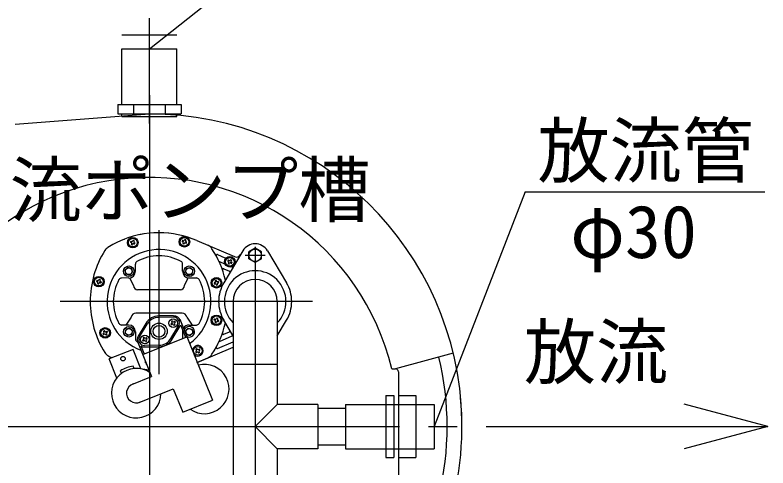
# Model space of a CAD drawing. Units: millimetres, scale not verified. Extents: x -8093 to 8093, y -5792 to 5792.
# Drawn here: x -4501 to -3718, y 1043 to 1514 of the extents above; entities that cross this region are included whole.
import ezdxf
from ezdxf.enums import TextEntityAlignment as Align

# ---------------------------------------------------------------- set-up
doc = ezdxf.new("R2010")
doc.units = ezdxf.units.MM
doc.header["$LTSCALE"] = 30
doc.linetypes.add('LONG_CHAIN', pattern=[21, 18, -1, 1, -1])
doc.layers.add('0-1_00クル-フ-0躯体', color=3, linetype='Continuous', lineweight=25)
doc.styles.add('ＭＳ ゴシック', font='')
doc.styles.get('ＭＳ ゴシック').set_extended_font_data('MS Gothic')

msp = doc.modelspace()

# ---------------------------------------------------------------- linework, layer by layer
at = {"layer": '0-1_00クル-フ-0躯体', "linetype": 'LONG_CHAIN'}
for p, q in [((-4361.45, 1401.09), (-4361.45, 1510.34)), ((-4361.45, 1430.47), (-4361.45, 719.41)), ((-4351.45, 1140.34), (-4351.45, 1290.05)), ((-4251.45, 1272.69), (-4251.45, 889.59)), ((-4191.91, 1215.87), (-4454.14, 1215.87)), ((-6531.28, 1085.87), (-3878.59, 1085.87))]:
    msp.add_line(p, q, dxfattribs=at)
at = {"layer": '0-1_00クル-フ-0躯体'}
for p, q in [((-4389.95, 1493.15), (-4332.95, 1493.15)), ((-4389.95, 1478.77), (-4332.95, 1478.77)), ((-4389.95, 1420.87), (-4389.95, 1478.77)), ((-4332.95, 1420.87), (-4332.95, 1478.77)), ((-4394.36, 1420.87), (-4328.54, 1420.87)), ((-4377.9, 1420.87), (-4377.9, 1410.87)), ((-4345, 1420.87), (-4345, 1410.87)), ((-4328.54, 1420.87), (-4328.54, 1410.87)), ((-4501.12, 1400.12), (-4361.45, 1410.87)), ((-4389.95, 1408.27), (-4389.95, 1410.87)), ((-4332.95, 1408.27), (-4332.95, 1410.87)), ((-4389.95, 1408.27), (-4332.95, 1408.27)), ((-4380.84, 1278.26), (-4381.05, 1277.77)), ((-4380.13, 1276.92), (-4380.89, 1277.33)), ((-4380.41, 1278.45), (-4379.6, 1278.19)), ((-4380.12, 1275.41), (-4379.85, 1276.23)), ((-4378.9, 1278.47), (-4378.5, 1279.23)), ((-4378.05, 1279.39), (-4377.56, 1279.18)), ((-4377.37, 1278.75), (-4377.63, 1277.93)), ((-4377.35, 1277.24), (-4376.59, 1276.83)), ((-4376.64, 1275.9), (-4376.44, 1276.39)), ((-4327.16, 1279.2), (-4327.37, 1278.71)), ((-4326.45, 1277.86), (-4327.21, 1278.27)), ((-4326.73, 1279.39), (-4325.92, 1279.13)), ((-4326.44, 1276.35), (-4326.17, 1277.17)), ((-4324.91, 1276.63), (-4325.31, 1275.87)), ((-4325.22, 1279.41), (-4324.82, 1280.17)), ((-4324.37, 1280.33), (-4323.88, 1280.12)), ((-4323.39, 1276.64), (-4324.21, 1276.91)), ((-4323.69, 1279.69), (-4323.95, 1278.87)), ((-4323.67, 1278.18), (-4322.91, 1277.77)), ((-4322.96, 1276.84), (-4322.76, 1277.33)), ((-4312.16, 1279.32), (-4272.94, 1262.56)), ((-4379.44, 1274.77), (-4379.92, 1274.98)), ((-4378.59, 1275.69), (-4378.99, 1274.93)), ((-4377.07, 1275.7), (-4377.89, 1275.97)), ((-4325.76, 1275.71), (-4326.24, 1275.92)), ((-4264.34, 1268.53), (-4284.11, 1235.29)), ((-4238.56, 1268.53), (-4218.79, 1235.29)), ((-4290.64, 1264.69), (-4282.98, 1261.42)), ((-4240.95, 1263.86), (-4261.95, 1263.86)), ((-4257.95, 1260.11), (-4257.95, 1267.62)), ((-4244.95, 1260.11), (-4244.95, 1267.62)), ((-4375.91, 1247.33), (-4375.9, 1254.85)), ((-4326.97, 1247.34), (-4326.97, 1254.85)), ((-4288.66, 1257.32), (-4283.35, 1255.05)), ((-4279.7, 1258.64), (-4279.97, 1258.19)), ((-4279.18, 1257.22), (-4279.88, 1257.73)), ((-4279.37, 1255.72), (-4278.99, 1256.5)), ((-4279.25, 1258.78), (-4278.47, 1258.4)), ((-4278.78, 1255), (-4279.23, 1255.27)), ((-4277.81, 1255.79), (-4278.31, 1255.1)), ((-4277.75, 1258.59), (-4277.24, 1259.29)), ((-4276.31, 1255.6), (-4277.08, 1255.98)), ((-4276.78, 1259.38), (-4276.33, 1259.12)), ((-4276.19, 1258.66), (-4276.57, 1257.89)), ((-4276.38, 1257.16), (-4275.68, 1256.66)), ((-4275.85, 1255.74), (-4275.59, 1256.19)), ((-4273.62, 1252.93), (-4272.08, 1255.53)), ((-4251.45, 1256.36), (-4257.95, 1260.11)), ((-4244.95, 1260.11), (-4251.45, 1256.36)), ((-4386.82, 1248.38), (-4383.95, 1251.24)), ((-4381.87, 1243.43), (-4379, 1246.29)), ((-4323.88, 1246.29), (-4322.83, 1250.2)), ((-4323.88, 1246.29), (-4321.02, 1243.44)), ((-4322.83, 1250.2), (-4318.93, 1251.24)), ((-4318.93, 1251.24), (-4316.08, 1248.38)), ((-4317.12, 1244.48), (-4316.08, 1248.38)), ((-4284.16, 1249.96), (-4278.22, 1247.42)), ((-4275.77, 1251.81), (-4275.39, 1251.65)), ((-4416.33, 1237.01), (-4416.18, 1237.51)), ((-4415.77, 1237.75), (-4414.93, 1237.58)), ((-4414.27, 1237.93), (-4413.95, 1238.72)), ((-4413.02, 1238.77), (-4413.52, 1238.93)), ((-4412.78, 1238.37), (-4412.95, 1237.53)), ((-4412.6, 1236.86), (-4411.8, 1236.54)), ((-4382.91, 1240.34), (-4390.42, 1240.33)), ((-4377.98, 1232.62), (-4381.9, 1240.41)), ((-4324.91, 1232.62), (-4320.99, 1240.41)), ((-4321.02, 1243.44), (-4317.12, 1244.48)), ((-4319.97, 1240.34), (-4312.46, 1240.34)), ((-4292.96, 1237.2), (-4292.79, 1236.36)), ((-4292.72, 1237.6), (-4292.22, 1237.76)), ((-4291.47, 1236.76), (-4291.79, 1237.55)), ((-4415.33, 1236.26), (-4416.13, 1236.58)), ((-4415.16, 1234.76), (-4414.98, 1235.6)), ((-4414.92, 1234.35), (-4414.42, 1234.19)), ((-4413.67, 1235.2), (-4413.99, 1234.4)), ((-4412.16, 1235.37), (-4413, 1235.55)), ((-4411.6, 1236.11), (-4411.75, 1235.61)), ((-4294.14, 1234.94), (-4293.99, 1234.44)), ((-4293.14, 1235.69), (-4293.94, 1235.37)), ((-4293.58, 1234.2), (-4292.74, 1234.38)), ((-4292.07, 1234.03), (-4291.75, 1233.23)), ((-4290.82, 1233.18), (-4291.32, 1233.02)), ((-4289.97, 1236.58), (-4290.81, 1236.41)), ((-4290.58, 1233.59), (-4290.76, 1234.43)), ((-4290.41, 1235.09), (-4289.61, 1235.41)), ((-4289.41, 1235.84), (-4289.56, 1236.34)), ((-4329.23, 1227.87), (-4373.66, 1227.87)), ((-4274.45, 1215.87), (-4274.45, 955.87)), ((-4228.45, 1215.87), (-4228.45, 1108.87)), ((-4380.32, 1199.74), (-4386.03, 1191.41)), ((-4327.5, 1203.88), (-4375.54, 1203.86)), ((-4336.42, 1201.15), (-4351.71, 1200.9)), ((-4336.38, 1199.65), (-4351.68, 1199.4)), ((-4322.57, 1199.74), (-4316.86, 1191.41)), ((-4292.07, 1197.7), (-4291.75, 1198.5)), ((-4290.82, 1198.55), (-4291.32, 1198.71)), ((-4290.58, 1198.14), (-4290.76, 1197.3)), ((-4382.91, 1191.4), (-4390.42, 1191.4)), ((-4365.16, 1193.12), (-4373.03, 1180.01)), ((-4371.75, 1179.24), (-4363.88, 1192.35)), ((-4339.01, 1177.44), (-4331.14, 1190.57)), ((-4338.66, 1191.98), (-4338.92, 1192.43)), ((-4338.82, 1192.89), (-4338.12, 1193.38)), ((-4337.93, 1194.11), (-4338.29, 1194.89)), ((-4337.43, 1192.2), (-4338.21, 1191.84)), ((-4337.69, 1195.61), (-4338.14, 1195.35)), ((-4337.23, 1195.51), (-4336.73, 1194.8)), ((-4336.22, 1191.3), (-4336.71, 1192)), ((-4336.01, 1194.6), (-4335.23, 1194.97)), ((-4335.3, 1191.46), (-4335.75, 1191.2)), ((-4335.51, 1192.69), (-4335.16, 1191.92)), ((-4334.62, 1193.91), (-4335.33, 1193.42)), ((-4334.78, 1194.83), (-4334.52, 1194.37)), ((-4331.19, 1196.85), (-4330.45, 1195)), ((-4329.8, 1197.4), (-4295.87, 1113.35)), ((-4329.07, 1191.61), (-4323.89, 1178.77)), ((-4319.98, 1191.4), (-4312.46, 1191.41)), ((-4316.86, 1191.41), (-4312.47, 1191.4)), ((-4294.14, 1196.79), (-4293.99, 1197.29)), ((-4293.14, 1196.04), (-4293.94, 1196.36)), ((-4293.58, 1197.53), (-4292.74, 1197.35)), ((-4292.96, 1194.53), (-4292.79, 1195.37)), ((-4292.72, 1194.13), (-4292.22, 1193.97)), ((-4291.47, 1194.97), (-4291.79, 1194.18)), ((-4289.97, 1195.15), (-4290.81, 1195.32)), ((-4290.41, 1196.64), (-4289.61, 1196.32)), ((-4289.41, 1195.89), (-4289.56, 1195.39)), ((-4274.14, 1179.67), (-4284.11, 1196.44)), ((-4228.45, 1180.2), (-4218.79, 1196.44)), ((-4409.34, 1181.81), (-4409.61, 1182.26)), ((-4409.52, 1182.73), (-4408.82, 1183.23)), ((-4408.64, 1183.96), (-4409.02, 1184.74)), ((-4408.11, 1182.06), (-4408.89, 1181.68)), ((-4408.43, 1185.46), (-4408.88, 1185.19)), ((-4407.97, 1185.37), (-4407.46, 1184.67)), ((-4406.73, 1184.49), (-4405.96, 1184.87)), ((-4406.21, 1182.58), (-4405.83, 1181.81)), ((-4405.33, 1183.82), (-4406.03, 1183.31)), ((-4405.51, 1184.73), (-4405.24, 1184.28)), ((-4386.82, 1183.35), (-4383.95, 1180.49)), ((-4381.87, 1188.3), (-4379, 1185.44)), ((-4375.91, 1184.4), (-4375.9, 1176.88)), ((-4337.72, 1176.67), (-4329.86, 1189.8)), ((-4326.97, 1184.41), (-4326.98, 1177.52)), ((-4321.02, 1188.31), (-4323.88, 1185.45)), ((-4323.88, 1185.45), (-4322.84, 1181.54)), ((-4321.02, 1188.31), (-4317.12, 1187.26)), ((-4284.16, 1181.77), (-4278.22, 1184.31)), ((-4406.88, 1181.18), (-4407.39, 1181.87)), ((-4406.42, 1181.08), (-4405.96, 1181.36)), ((-4373.87, 1174.33), (-4359.17, 1137.88)), ((-4368.41, 1160.8), (-4322.5, 1179.33)), ((-4368.11, 1174.98), (-4368.37, 1175.43)), ((-4368.27, 1175.89), (-4367.57, 1176.38)), ((-4367.38, 1177.11), (-4367.74, 1177.89)), ((-4366.88, 1175.2), (-4367.66, 1174.84)), ((-4367.14, 1178.6), (-4367.59, 1178.34)), ((-4366.68, 1178.51), (-4366.18, 1177.8)), ((-4365.67, 1174.3), (-4366.16, 1175)), ((-4365.46, 1177.6), (-4364.68, 1177.97)), ((-4364.75, 1174.46), (-4365.2, 1174.2)), ((-4364.96, 1175.69), (-4364.61, 1174.91)), ((-4364.07, 1176.91), (-4364.78, 1176.42)), ((-4364.23, 1177.83), (-4363.97, 1177.37)), ((-4322.84, 1181.54), (-4318.93, 1180.5)), ((-4288.66, 1174.41), (-4275.39, 1180.08)), ((-4370.4, 1169.69), (-4367.03, 1161.35)), ((-4351.45, 1170.41), (-4366.5, 1170.15)), ((-4366.48, 1168.66), (-4351.45, 1168.89)), ((-4312.78, 1166.31), (-4312.36, 1166.63)), ((-4311.89, 1166.58), (-4311.32, 1165.94)), ((-4311.71, 1152.6), (-4274.45, 1168.52)), ((-4290.64, 1167.04), (-4274.45, 1173.96)), ((-4378.22, 1165.94), (-4403.16, 1156.37)), ((-4370.51, 1145.84), (-4378.22, 1165.94)), ((-4313.2, 1163.32), (-4312.89, 1162.9)), ((-4313.16, 1163.8), (-4312.52, 1164.37)), ((-4312.41, 1165.11), (-4312.87, 1165.84)), ((-4311.69, 1163.27), (-4312.42, 1162.82)), ((-4310.37, 1162.53), (-4310.95, 1163.17)), ((-4310.57, 1165.84), (-4309.84, 1166.29)), ((-4309.48, 1162.8), (-4309.9, 1162.48)), ((-4309.85, 1164), (-4309.39, 1163.27)), ((-4309.11, 1165.31), (-4309.75, 1164.74)), ((-4309.06, 1165.79), (-4309.38, 1166.21)), ((-4045.54, 1162.21), (-4105.45, 1145.87)), ((-4395.45, 1136.27), (-4403.16, 1156.37)), ((-4365.75, 1153.19), (-4365.85, 1152.68)), ((-4364.89, 1152.07), (-4365.6, 1152.27)), ((-4364.44, 1150.56), (-4364.4, 1150.86)), ((-4312.16, 1152.41), (-4300.79, 1157.26)), ((-4274.45, 1150.87), (-4228.45, 1150.87)), ((-4390.51, 1141.13), (-4391.49, 1143.69)), ((-4377.44, 1146.15), (-4378.42, 1148.71)), ((-4364.12, 1150.17), (-4364.16, 1150.18)), ((-4109.5, 1145.87), (-4105.45, 1145.87)), ((-4379.57, 1129.65), (-4359.17, 1137.88)), ((-4102.45, 1142.87), (-4102.45, 1028.87)), ((-4372.01, 1110.93), (-4336.66, 1125.2)), ((-4336.66, 1125.2), (-4326.83, 1100.85)), ((-4326.83, 1100.85), (-4295.87, 1113.35)), ((-4115.45, 1118.07), (-4115.45, 1053.67)), ((-4102.45, 1118.07), (-4084.45, 1118.07)), ((-4084.45, 1118.07), (-4084.45, 1053.67)), ((-4186.45, 1108.87), (-4228.45, 1108.87)), ((-4186.45, 1108.87), (-4186.45, 1062.87)), ((-4186.45, 1104.87), (-4157.45, 1104.87)), ((-4157.45, 1108.87), (-4065.45, 1108.87)), ((-4157.45, 1108.87), (-4157.45, 1062.87)), ((-4065.45, 1108.87), (-4065.45, 1062.87)), ((-3718.31, 1085.87), (-3805.25, 1109.16)), ((-4186.45, 1066.87), (-4157.45, 1066.87)), ((-4186.45, 1062.87), (-4228.45, 1062.87)), ((-4228.45, 1062.87), (-4228.45, 955.87)), ((-4157.45, 1062.87), (-4065.45, 1062.87)), ((-4115.45, 1053.67), (-4107.45, 1053.67)), ((-4102.45, 1053.67), (-4084.45, 1053.67))]:
    msp.add_line(p, q, dxfattribs=at)
at = {"layer": '0-1_00クル-フ-0躯体', "color": 4}
for q in [(-4065.45, 1085.87), (-3721.7, 1329.92)]:
    msp.add_line((-3970.9, 1329.92), q, dxfattribs=at)
msp.add_lwpolyline([(-4361.45, 1478.77), (-4250.18, 1566.86), (-3818.2, 1566.86)], dxfattribs=at)
at = {"layer": '0-1_00クル-フ-0躯体'}
for points in [[(-4394.36, 1420.87), (-4394.36, 1410.87), (-4328.54, 1410.87)], [(-4244.95, 1267.62), (-4251.45, 1271.37), (-4257.95, 1267.62)], [(-4381.87, 1243.43), (-4385.77, 1244.48), (-4386.82, 1248.38)], [(-4379, 1246.29), (-4380.05, 1250.2), (-4383.95, 1251.24)], [(-4381.87, 1188.3), (-4385.77, 1187.26), (-4386.82, 1183.35)], [(-4379, 1185.44), (-4380.05, 1181.54), (-4383.95, 1180.49)], [(-4317.12, 1187.26), (-4316.07, 1183.36), (-4318.93, 1180.5)], [(-4115.45, 1118.07), (-4107.45, 1118.07), (-4107.45, 1053.67)], [(-4228.45, 1108.87), (-4251.45, 1085.87), (-4228.45, 1062.87)], [(-3971.06, 1085.87), (-3718.31, 1085.87), (-3805.25, 1062.57)]]:
    msp.add_lwpolyline(points, dxfattribs=at)
for centre, radius in [((-4378.74, 1277.08), 5.5), ((-4378.74, 1277.08), 4.5), ((-4325.06, 1278.02), 5.5), ((-4325.06, 1278.02), 4.5), ((-4251.45, 1263.86), 6.5), ((-4277.78, 1257.19), 5.5), ((-4277.78, 1257.19), 4.5), ((-4382.91, 1247.33), 5.5), ((-4319.97, 1247.34), 5.5), ((-4382.91, 1247.33), 3.5), ((-4319.97, 1247.34), 3.5), ((-4413.97, 1236.56), 5.5), ((-4413.97, 1236.56), 4.5), ((-4291.77, 1235.39), 5.5), ((-4291.77, 1235.39), 4.5), ((-4336.72, 1193.4), 4.5), ((-4291.77, 1196.34), 5.5), ((-4291.77, 1196.34), 4.5), ((-4382.91, 1184.4), 5.5), ((-4351.45, 1184.9), 8.5), ((-4351.45, 1184.9), 6.05), ((-4407.42, 1183.27), 5.5), ((-4407.42, 1183.27), 4.5), ((-4382.91, 1184.4), 3.5), ((-4319.98, 1184.4), 3.5), ((-4366.17, 1176.4), 4.5), ((-4311.13, 1164.56), 4.5), ((-4388.87, 1156.39), 2.35)]:
    msp.add_circle(centre, radius, dxfattribs=at)
for centre, radius, start, end in [((-4361.45, 1085.87), 325, 1.18552, 90), ((-4361.45, 1085.87), 259, 13.395, 180), ((-4351.45, 1187.36), 100, 95.739, 122.061), ((-4351.45, 1187.36), 100, 78.423, 101.73), ((-4351.45, 1187.36), 100, 66.864, 90), ((-4388.34, 1282.46), 2, 291.201, 296.077), ((-4380.73, 1277.64), 0.35, 157, 242), ((-4380.52, 1278.12), 0.35, 72, 157), ((-4380.41, 1276.41), 0.584, 342, 61.998), ((-4379.41, 1278.74), 0.584, 252.002, 332), ((-4378.07, 1275.41), 0.584, 72.002, 152), ((-4378.19, 1279.06), 0.35, 66.997, 152), ((-4377.08, 1277.75), 0.584, 162, 241.998), ((-4377.7, 1278.86), 0.35, 342, 67.003), ((-4376.76, 1276.52), 0.35, 337, 62), ((-4327.05, 1278.58), 0.35, 157, 242), ((-4326.84, 1279.06), 0.35, 72, 157), ((-4326.73, 1277.35), 0.584, 342, 61.998), ((-4326.1, 1276.24), 0.35, 162, 247.003), ((-4325.73, 1279.68), 0.584, 252.002, 332), ((-4324.39, 1276.35), 0.584, 72.002, 152), ((-4324.51, 1280), 0.35, 66.997, 152), ((-4323.4, 1278.69), 0.584, 162, 241.998), ((-4324.02, 1279.8), 0.35, 342, 67.003), ((-4323.28, 1276.98), 0.35, 252, 337), ((-4323.08, 1277.46), 0.35, 337, 62), ((-4322.95, 1215.87), 100, 147.939, 180), ((-4399.22, 1263.64), 10, 122.061, 147.939), ((-4351.45, 1215.87), 54, 306.092, 249.674), ((-4379.78, 1275.3), 0.35, 162, 247.003), ((-4379.3, 1275.09), 0.35, 246.997, 332), ((-4376.96, 1276.04), 0.35, 252, 337), ((-4325.62, 1276.03), 0.35, 246.997, 332), ((-4304.72, 1265.27), 10, 33.295, 66.864), ((-4379.95, 1215.87), 100, 12.837, 33.295), ((-4251.45, 1260.86), 15, 30.738, 149.262), ((-4351.45, 1215.87), 47.5, 90, 118.841), ((-4351.45, 1215.87), 47.5, 61.159, 90), ((-4326.54, 1264), 1, 320.589, 330), ((-4322.21, 1261.5), 1, 150, 159.411), ((-4291.04, 1263.77), 1, 66.864, 208.315), ((-4282.19, 1263.26), 2, 246.864, 306.045), ((-4270.98, 1267.16), 5, 246.864, 329.262), ((-4372.91, 1254.85), 3, 118.841, 180), ((-4329.97, 1254.85), 3, 0, 61.159), ((-4288.27, 1258.24), 1, 204.807, 246.864), ((-4284.14, 1253.21), 2, 32.051, 66.864), ((-4279.67, 1258.01), 0.35, 149.26, 234.26), ((-4279.4, 1258.46), 0.35, 64.26, 149.26), ((-4279.05, 1255.57), 0.35, 154.26, 239.263), ((-4279.52, 1256.75), 0.584, 334.26, 54.258), ((-4278.6, 1255.3), 0.35, 239.257, 324.26), ((-4278.22, 1258.93), 0.584, 244.262, 324.26), ((-4277.34, 1255.45), 0.584, 64.262, 144.26), ((-4276.96, 1259.08), 0.35, 59.257, 144.26), ((-4276.04, 1257.63), 0.584, 154.26, 234.258), ((-4276.51, 1258.81), 0.35, 334.26, 59.263), ((-4276.16, 1255.92), 0.35, 244.26, 329.26), ((-4275.89, 1256.37), 0.35, 329.26, 54.26), ((-4271.28, 1257.16), 1, 179.701, 214.026), ((-4272.94, 1256.04), 1, 329.262, 34.026), ((-4382.91, 1247.33), 7, 270, 0), ((-4319.97, 1247.34), 7, 180, 270), ((-4284.55, 1249.04), 1, 66.864, 199.176), ((-4251.45, 1215.87), 32, 315.951, 224.049), ((-4278.61, 1246.5), 1, 329.262, 66.864), ((-4276.17, 1250.89), 1, 66.864, 104.351), ((-4275, 1252.57), 1, 246.864, 329.262), ((-4416, 1236.91), 0.35, 162.997, 248), ((-4415.85, 1237.41), 0.35, 78, 163.003), ((-4414.81, 1238.15), 0.584, 258, 337.998), ((-4413.62, 1238.59), 0.35, 73, 158), ((-4413.12, 1238.44), 0.35, 348, 73), ((-4412.38, 1237.4), 0.584, 168.002, 248), ((-4351.45, 1215.87), 47.5, 151.159, 180), ((-4390.42, 1237.33), 3, 90, 151.159), ((-4312.46, 1237.34), 3, 28.841, 90), ((-4351.45, 1215.87), 47.5, 0, 28.841), ((-4292.62, 1237.27), 0.35, 107, 192), ((-4292.12, 1237.42), 0.35, 22, 107), ((-4251.45, 1215.87), 23, 0, 180), ((-4415.55, 1235.72), 0.584, 348.002, 68), ((-4414.82, 1234.68), 0.35, 168, 253), ((-4414.31, 1234.53), 0.35, 253, 338), ((-4413.12, 1234.98), 0.584, 78, 157.998), ((-4412.09, 1235.71), 0.35, 258, 343.003), ((-4411.94, 1236.22), 0.35, 342.997, 68), ((-4372.99, 1232.82), 5, 182.277, 262.277), ((-4329.91, 1232.82), 5, 277.723, 357.723), ((-4293.8, 1235.05), 0.35, 112, 197.003), ((-4293.65, 1234.54), 0.35, 196.997, 282), ((-4293.36, 1236.23), 0.584, 292, 11.998), ((-4292.62, 1233.81), 0.584, 22.002, 102), ((-4291.43, 1233.36), 0.35, 202, 287), ((-4290.93, 1236.98), 0.584, 202.002, 282), ((-4290.92, 1233.51), 0.35, 287, 12), ((-4290.19, 1234.55), 0.584, 112, 191.998), ((-4289.89, 1236.24), 0.35, 16.997, 102), ((-4289.74, 1235.74), 0.35, 292, 17.003), ((-4251.45, 1215.87), 38, 149.262, 180), ((-4251.45, 1215.87), 38, 0, 30.738), ((-4322.95, 1215.87), 100, 180, 212.061), ((-4351.45, 1215.87), 47.5, 180, 208.841), ((-4351.45, 1215.87), 47.5, 331.159, 0), ((-4297.31, 1218.37), 1, 260.588, 270), ((-4297.31, 1213.37), 1, 90, 99.412), ((-4251.45, 1215.87), 38, 180, 210.738), ((-4251.45, 1215.87), 38, 329.262, 0), ((-4375.4, 1198.87), 5, 90, 170), ((-4351.45, 1184.9), 16, 120, 149.059), ((-4351.45, 1184.9), 16, 90.941, 120), ((-4351.45, 1184.9), 14.5, 90.941, 120), ((-4336.29, 1193.65), 7.5, 13.961, 90.941), ((-4336.29, 1193.65), 6, 329.059, 90.941), ((-4327.5, 1198.87), 5, 10, 90), ((-4291.43, 1198.37), 0.35, 73, 158), ((-4290.92, 1198.22), 0.35, 348, 73), ((-4390.42, 1194.4), 3, 208.841, 270), ((-4382.91, 1184.4), 7, 0, 90), ((-4351.45, 1184.9), 14.5, 120, 149.059), ((-4338.63, 1192.61), 0.35, 125, 210.003), ((-4338.36, 1192.15), 0.35, 209.997, 295), ((-4337.97, 1195.04), 0.35, 120, 205), ((-4338.46, 1193.87), 0.584, 305, 24.998), ((-4337.52, 1195.3), 0.35, 35.027, 120.026), ((-4337.19, 1191.67), 0.584, 35.002, 115), ((-4336.26, 1195.13), 0.584, 215.002, 295), ((-4335.93, 1191.5), 0.35, 215, 300), ((-4334.98, 1192.93), 0.584, 125, 204.998), ((-4335.47, 1191.76), 0.35, 300, 25), ((-4335.08, 1194.65), 0.35, 29.997, 115), ((-4334.82, 1194.19), 0.35, 305, 30.003), ((-4336.29, 1193.65), 7.5, 329.059, 344.188), ((-4319.98, 1184.4), 7, 90, 149.216), ((-4319.98, 1184.4), 5.5, 241.616, 162.345), ((-4312.47, 1194.4), 3, 270, 331.159), ((-4312.46, 1194.41), 3, 270, 331.159), ((-4379.95, 1215.87), 100, 326.705, 347.163), ((-4293.8, 1196.68), 0.35, 162.997, 248), ((-4293.65, 1197.19), 0.35, 78, 163.003), ((-4293.36, 1195.5), 0.584, 348.002, 68), ((-4292.62, 1194.46), 0.35, 168, 253), ((-4292.62, 1197.92), 0.584, 258, 337.998), ((-4292.12, 1194.31), 0.35, 253, 338), ((-4290.93, 1194.75), 0.584, 78, 157.998), ((-4290.19, 1197.18), 0.584, 168.002, 248), ((-4289.89, 1195.49), 0.35, 258, 343.003), ((-4289.74, 1195.99), 0.35, 342.997, 68), ((-4409.31, 1182.45), 0.35, 126, 211.003), ((-4408.7, 1184.89), 0.35, 121, 206), ((-4409.17, 1183.71), 0.584, 306, 25.998), ((-4408.25, 1185.16), 0.35, 36, 121), ((-4407.86, 1181.53), 0.584, 36.002, 116), ((-4406.99, 1185.01), 0.584, 216.002, 296), ((-4405.68, 1182.84), 0.584, 126, 205.998), ((-4405.81, 1184.55), 0.35, 30.997, 116), ((-4405.54, 1184.1), 0.35, 306, 31.003), ((-4319.98, 1184.4), 7, 167.002, 180), ((-4284.55, 1182.69), 1, 160.824, 293.136), ((-4278.61, 1185.23), 1, 293.136, 30.738), ((-4409.04, 1181.99), 0.35, 210.997, 296), ((-4406.6, 1181.38), 0.35, 216, 301), ((-4406.15, 1181.66), 0.35, 301, 26), ((-4372.91, 1176.88), 3, 180, 241.159), ((-4351.45, 1215.87), 47.5, 241.159, 241.973), ((-4366.6, 1176.16), 7.5, 149.059, 209.838), ((-4366.6, 1176.16), 6, 149.059, 270.941), ((-4368.08, 1175.6), 0.35, 125, 210.003), ((-4367.81, 1175.15), 0.35, 209.997, 295), ((-4367.42, 1178.04), 0.35, 120, 205), ((-4367.91, 1176.86), 0.584, 305, 24.998), ((-4366.97, 1178.3), 0.35, 35.027, 120.026), ((-4366.64, 1174.67), 0.584, 35.002, 115), ((-4365.71, 1178.13), 0.584, 215.002, 295), ((-4365.38, 1174.5), 0.35, 215, 300), ((-4364.43, 1175.93), 0.584, 125, 204.998), ((-4364.92, 1174.76), 0.35, 300, 25), ((-4364.53, 1177.65), 0.35, 29.997, 115), ((-4364.27, 1177.19), 0.35, 305, 30.003), ((-4351.45, 1184.9), 14.5, 270, 329.059), ((-4351.45, 1184.9), 16, 270, 329.059), ((-4288.27, 1173.49), 1, 113.136, 155.193), ((-4275, 1179.16), 1, 30.738, 113.136), ((-4366.6, 1176.16), 7.5, 239.591, 270.941), ((-4311.13, 1164.56), 5.5, 226.135, 177.826), ((-4312.15, 1166.35), 0.35, 42, 127.003), ((-4291.04, 1167.96), 1, 151.685, 293.136), ((-4399.22, 1168.09), 10, 212.061, 237.939), ((-4351.45, 1244.37), 100, 237.939, 240.509), ((-4312.92, 1163.53), 0.35, 132, 217), ((-4312.57, 1166.03), 0.35, 126.997, 212), ((-4312.61, 1163.11), 0.35, 217, 302), ((-4312.91, 1164.81), 0.584, 312.002, 32), ((-4311.38, 1162.78), 0.584, 42, 121.998), ((-4310.88, 1166.33), 0.584, 222, 301.998), ((-4310.11, 1162.76), 0.35, 222, 307.003), ((-4309.35, 1164.31), 0.584, 132.002, 212), ((-4309.66, 1166), 0.35, 37, 122), ((-4309.69, 1163.08), 0.35, 306.997, 32), ((-4309.34, 1165.58), 0.35, 312, 37), ((-4304.72, 1166.46), 10, 293.136, 326.705), ((-4365.5, 1152.61), 0.35, 169, 254), ((-4365.4, 1153.13), 0.35, 100.104, 169), ((-4361.45, 1085.87), 309.61, 346.497, 13.503), ((-4375.12, 1120.56), 25.69, 56.075, 358.845), ((-4375.12, 1120.56), 28.35, 96.69, 125.293), ((-4351.45, 1244.37), 100, 258.92, 263.937), ((-4364.09, 1150.52), 0.35, 174, 259.003), ((-4304.36, 1124.92), 25.69, 234.759, 104.052), ((-4105.45, 1142.87), 3, 0, 90), ((-4375.12, 1120.56), 10.12, 107.883, 296.078), ((-4361.45, 1085.87), 325, 270, 5.31267), ((-4361.45, 1085.87), 259, 180, 346.605)]:
    msp.add_arc(centre, radius, start, end, dxfattribs=at)

# ---------------------------------------------------------------- texts
at = {"layer": '0-1_00クル-フ-0躯体', "color": 4, "style": 'ＭＳ ゴシック'}
for s, p in [('放流管', (-3957.91, 1328.81)), ('放流ポンプ槽', (-4581.72, 1287.89)), ('φ30', (-3923.87, 1244.58)), ('放流', (-3971.97, 1119.51))]:
    msp.add_text(s, height=54.99, dxfattribs=at).set_placement(p, align=Align.BOTTOM_LEFT)

doc.saveas('drawing.dxf')
